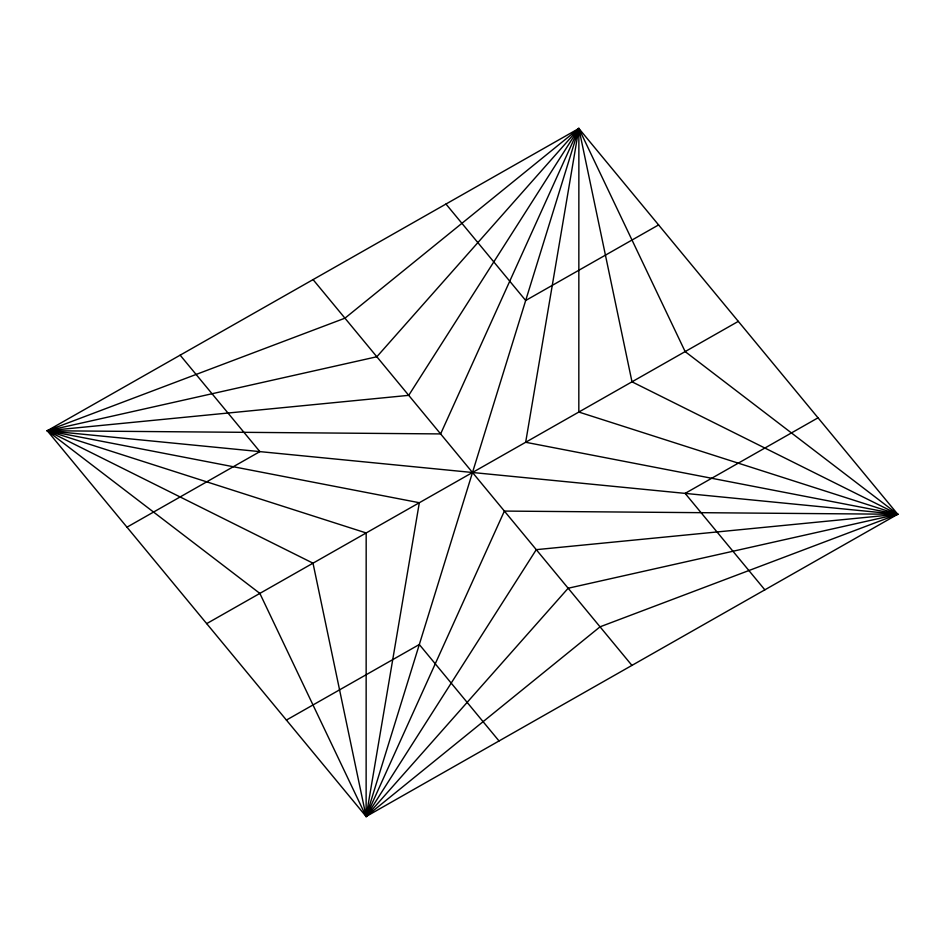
<?xml version="1.0" encoding="UTF-8"?>
<svg xmlns="http://www.w3.org/2000/svg" width="945" height="945" viewBox="0 0 945 945"><rect width="100%" height="100%" fill="white"/><g stroke="black" fill="none" stroke-linecap="round" stroke-linejoin="round"><path stroke-width="1.42" d="M366.128 816.527L366.176 532.956L47.25 430.731L578.872 128.473L897.75 514.269L366.128 816.527L47.25 430.731L344.949 318.181L578.872 128.473L685.149 351.599L897.75 514.269L600.051 626.818L366.128 816.527L259.851 593.401L47.25 430.731L376.842 356.761L578.872 128.473L631.992 381.815L897.75 514.269L568.158 588.239L366.128 816.527L313.008 563.185L47.25 430.731L408.724 395.341L578.872 128.473L578.824 412.044L897.75 514.269L536.276 549.659L366.128 816.527L419.332 502.728L47.25 430.731L440.618 433.92L578.872 128.473L525.668 442.272L897.75 514.269L504.382 511.08L366.128 816.527L578.872 128.473M126.973 527.18L259.875 451.615L180.152 355.166M658.594 224.922L525.692 300.486L445.969 204.037M206.683 623.629L738.317 321.371M286.406 720.078L419.308 644.514L499.031 740.963M818.027 417.82L685.125 493.384L764.848 589.834M47.25 430.731L897.75 514.269M313.067 279.602L631.933 665.398"/></g></svg>
